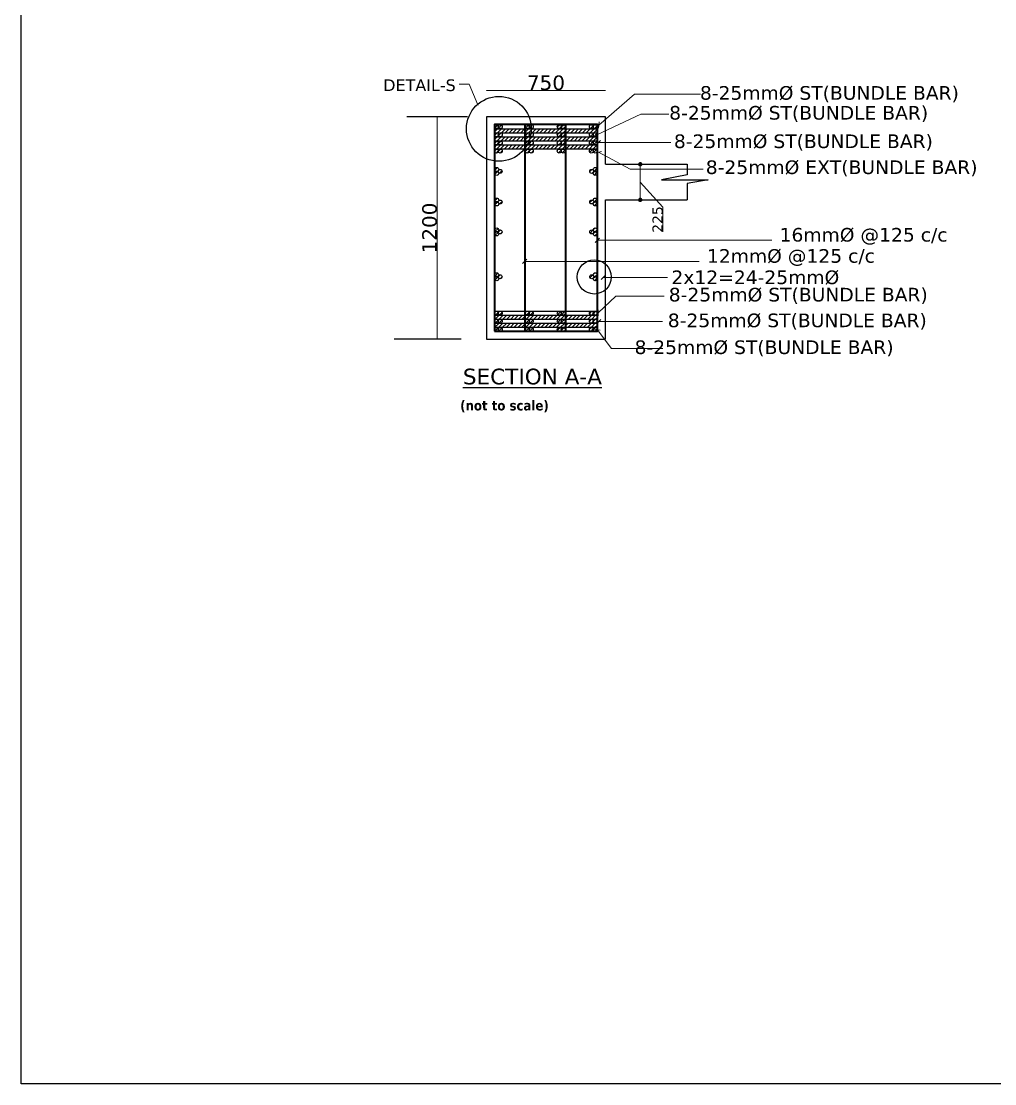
# Model space of a CAD drawing. Header units: millimetres. Extents: x 1231188 to 3899118, y -5478610 to -489530.
# Drawn here: x 2838328 to 2905252, y -3322520 to -3249437 of the extents above; entities that cross this region are included whole.
import ezdxf

# ---------------------------------------------------------------- set-up
doc = ezdxf.new("R2010")
doc.units = ezdxf.units.MM
doc.header["$LTSCALE"] = 25
doc.header["$MEASUREMENT"] = 0
doc.header["$PDMODE"] = 3
doc.linetypes.add('DASHED2', pattern=[0.375, 0.25, -0.125])
doc.layers.get('0').update_dxf_attribs({"lineweight": 13})
doc.layers.get('Defpoints').update_dxf_attribs({"color": 230, "lineweight": 9})
doc.layers.add('text', color=7, linetype='Continuous', lineweight=18)
doc.styles.get("Standard").update_dxf_attribs({"font": 'swissl.ttf'})
doc.styles.add('swis lt cn bt', font='verdana.ttf')
doc.dimstyles.new('meter', dxfattribs={"dimtxt": 150, "dimasz": 5, "dimexe": 3, "dimexo": 4, "dimgap": 1, "dimtad": 1, "dimdec": 0, "dimzin": 0, "dimdsep": 46, "dimtxsty": 'swis lt cn bt', "dimblk": 'OBLIQUE', "dimcen": 3, "dimdle": 3, "dimclrd": 8, "dimclre": 8, "dimclrt": 7, "dimadec": 0, "dimazin": 0, "dimtfac": 1, "dimtdec": 0, "dimtofl": 0, "dimtmove": 1, "dimatfit": 2, "dimldrblk": 'OBLIQUE', "dimfxl": 1, "dimtolj": 1, "dimtzin": 0, "dimlwd": 9, "dimlwe": 9, "dimarcsym": 0})
pattern_1 = [(45, (-677820.13, -851449.69), (-132.5825215, 132.5825215), [])]
pattern_2 = [(45, (-677820.13, -847149.51), (-132.5825215, 132.5825215), [])]
pattern_3 = [(45, (-677820.13, -849217.19), (-132.5825215, 132.5825215), [])]

# ---------------------------------------------------------------- blocks, each defined once
blk = doc.blocks.new('_Dot')
at = {"color": 0, "lineweight": -2}
blk.add_line((-0.5, 0), (-1, 0), dxfattribs=at)
at = {"color": 0, "const_width": 0.5}
blk.add_lwpolyline([(-0.25, 0, 1), (0.25, 0, 1)], format="xyb", close=True, dxfattribs=at)
blk = doc.blocks.new('*D833')
at = {"color": 5, "linetype": 'DASHED2', "lineweight": 9, "ltscale": 100, "transparency": 16777216}
for p, q in [((2866949, -3256005), (2866921, -3256005)), ((2866949, -3271307), (2866921, -3271307))]:
    blk.add_line(p, q, dxfattribs=at)
at = {"color": 8, "lineweight": 9, "ltscale": 100, "transparency": 16777216}
blk.add_line((2866924, -3256055), (2866924, -3271257), dxfattribs=at)
at = {"layer": 'Defpoints', "color": 0, "lineweight": -2, "ltscale": 100, "transparency": 16777216}
for p in [(2873510, -3256005), (2866924, -3271307), (2873510, -3271307)]:
    blk.add_point(p, dxfattribs=at)
at = {"color": 8, "lineweight": 9, "ltscale": 100, "transparency": 16777216, "xscale": 50, "yscale": 50, "zscale": 50}
for p, rotation in [((2866924, -3256005), 90), ((2866924, -3271307), 270)]:
    blk.add_blockref('_Dot', p, dxfattribs=dict(at, rotation=rotation))
at = {"color": 7, "lineweight": -2, "ltscale": 100, "transparency": 16777216, "insert": (2866402, -3263656), "char_height": 100, "attachment_point": 5, "rotation": 90, "style": 'swis lt cn bt'}
blk.add_mtext('\\A1;{\\H10x;1200}', dxfattribs=at)
blk = doc.blocks.new('*D834')
at = {"color": 5, "linetype": 'DASHED2', "lineweight": 9, "ltscale": 100, "transparency": 16777216}
for p, q in [((2870315, -3254170), (2870315, -3254198)), ((2878482, -3254170), (2878482, -3254198))]:
    blk.add_line(p, q, dxfattribs=at)
at = {"color": 8, "lineweight": 9, "ltscale": 100, "transparency": 16777216}
blk.add_line((2870365, -3254195), (2878432, -3254195), dxfattribs=at)
at = {"layer": 'Defpoints', "color": 0, "lineweight": -2, "ltscale": 100, "transparency": 16777216}
for p in [(2870315, -3251895), (2878482, -3251895), (2878482, -3254195)]:
    blk.add_point(p, dxfattribs=at)
at = {"color": 8, "lineweight": 9, "ltscale": 100, "transparency": 16777216, "xscale": 50, "yscale": 50, "zscale": 50, "rotation": 180}
blk.add_blockref('_Dot', (2870315, -3254195), dxfattribs=at)
at = {"color": 8, "lineweight": 9, "ltscale": 100, "transparency": 16777216, "xscale": 50, "yscale": 50, "zscale": 50}
blk.add_blockref('_Dot', (2878482, -3254195), dxfattribs=at)
at = {"color": 7, "lineweight": -2, "ltscale": 100, "transparency": 16777216, "insert": (2874399, -3253674), "char_height": 100, "attachment_point": 5, "style": 'swis lt cn bt'}
blk.add_mtext('\\A1;{\\H10x;750}', dxfattribs=at)
blk = doc.blocks.new('*D835')
at = {"color": 5, "linetype": 'DASHED2', "lineweight": 9, "ltscale": 100, "transparency": 16777216}
for p, q in [((2880856, -3259272), (2880884, -3259272)), ((2880856, -3261722), (2880884, -3261722))]:
    blk.add_line(p, q, dxfattribs=at)
at = {"color": 8, "lineweight": 9, "ltscale": 100, "transparency": 16777216}
for p, q in [((2880881, -3259572), (2880881, -3261422)), ((2880881, -3260497), (2882444, -3262224)), ((2882444, -3262224), (2882444, -3263919))]:
    blk.add_line(p, q, dxfattribs=at)
at = {"layer": 'Defpoints', "color": 0, "lineweight": -2, "ltscale": 100, "transparency": 16777216}
for p in [(2878482, -3259272), (2878482, -3261722), (2880881, -3261722)]:
    blk.add_point(p, dxfattribs=at)
at = {"color": 8, "lineweight": 9, "ltscale": 100, "transparency": 16777216, "xscale": 300, "yscale": 300, "zscale": 300}
for p, rotation in [((2880881, -3259272), 90), ((2880881, -3261722), 270)]:
    blk.add_blockref('_Dot', p, dxfattribs=dict(at, rotation=rotation))
at = {"color": 7, "lineweight": -2, "ltscale": 100, "transparency": 16777216, "insert": (2882079, -3263072), "char_height": 200, "attachment_point": 5, "rotation": 90, "style": 'swis lt cn bt'}
blk.add_mtext('\\A1;{\\H3.5x;225}', dxfattribs=at)

msp = doc.modelspace()

# ---------------------------------------------------------------- hatches: boundary and pattern name
at = {"lineweight": -2, "ltscale": 100}
h = msp.add_hatch(dxfattribs=at)
h.set_pattern_fill('ANSI31', color=2, scale=1500, style=0)
h.set_pattern_definition(pattern_1)
edge = h.paths.add_edge_path()
edge.add_arc((2870988.81105, -3256686.69733), 136.125, 0, 360)
h = msp.add_hatch(dxfattribs=at)
h.set_pattern_fill('ANSI31', color=2, scale=1500, style=0)
h.set_pattern_definition(pattern_1)
edge = h.paths.add_edge_path()
edge.add_arc((2871261.11371, -3256686.69733), 136.125, 0, 360)
h = msp.add_hatch(dxfattribs=at)
h.set_pattern_fill('ANSI31', color=2, scale=1500, style=0)
h.set_pattern_definition(pattern_1)
edge = h.paths.add_edge_path()
edge.add_arc((2873117.51515, -3256686.69733), 136.125, 0, 360)
h = msp.add_hatch(dxfattribs=at)
h.set_pattern_fill('ANSI31', color=2, scale=1500, style=0)
h.set_pattern_definition(pattern_1)
edge = h.paths.add_edge_path()
edge.add_arc((2873389.81781, -3256686.69733), 136.125, 0, 360)
h = msp.add_hatch(dxfattribs=at)
h.set_pattern_fill('ANSI31', color=2, scale=1500, style=0)
h.set_pattern_definition(pattern_1)
edge = h.paths.add_edge_path()
edge.add_arc((2875315.78819, -3256686.69733), 136.125, 0, 360)
h = msp.add_hatch(dxfattribs=at)
h.set_pattern_fill('ANSI31', color=2, scale=1500, style=0)
h.set_pattern_definition(pattern_1)
edge = h.paths.add_edge_path()
edge.add_arc((2875588.09086, -3256686.69733), 136.125, 0, 360)
h = msp.add_hatch(dxfattribs=at)
h.set_pattern_fill('ANSI31', color=2, scale=1500, style=0)
h.set_pattern_definition(pattern_1)
edge = h.paths.add_edge_path()
edge.add_arc((2877518.10186, -3256686.69733), 136.125, 0, 360)
h = msp.add_hatch(dxfattribs=at)
h.set_pattern_fill('ANSI31', color=2, scale=1500, style=0)
h.set_pattern_definition(pattern_1)
edge = h.paths.add_edge_path()
edge.add_arc((2877790.40452, -3256686.69733), 136.125, 0, 360)
h = msp.add_hatch(dxfattribs=at)
h.set_pattern_fill('ANSI31', color=2, scale=1500, style=0)
h.set_pattern_definition(pattern_1)
edge = h.paths.add_edge_path()
edge.add_arc((2870988.81105, -3257241.43939), 136.125, 0, 360)
h = msp.add_hatch(dxfattribs=at)
h.set_pattern_fill('ANSI31', color=2, scale=1500, style=0)
h.set_pattern_definition(pattern_1)
h.paths.add_polyline_path([(2877937.81804, -3257103.92014), (2877937.81804, -3256831.67014), (2877699.97007, -3256831.67014, -0.0807744104), (2877612.57693, -3256831.67014), (2877155.36474, -3256831.67014, -0.0807744104), (2877067.97161, -3256831.67014), (2875696.17383, -3256831.67014, -0.0807744104), (2875608.78069, -3256831.67014), (2875151.5685, -3256831.67014, -0.0807744104), (2875064.17537, -3256831.67014), (2873808.85286, -3256831.67014, -0.0807744104), (2873721.45972, -3256831.67014), (2873264.24753, -3256831.67014, -0.0807744104), (2873176.8544, -3256831.67014), (2871721.60903, -3256831.67014, -0.0807744104), (2871634.21589, -3256831.67014), (2871177.00371, -3256831.67014, -0.0807744104), (2871089.61057, -3256831.67014), (2870859.31804, -3256831.67014), (2870859.31804, -3257103.92014)])
h = msp.add_hatch(dxfattribs=at)
h.set_pattern_fill('ANSI31', color=2, scale=1500, style=0)
h.set_pattern_definition(pattern_1)
edge = h.paths.add_edge_path()
edge.add_arc((2871261.11371, -3257241.43939), 136.125, 0, 360)
h = msp.add_hatch(dxfattribs=at)
h.set_pattern_fill('ANSI31', color=2, scale=1500, style=0)
h.set_pattern_definition(pattern_1)
edge = h.paths.add_edge_path()
edge.add_arc((2873117.51515, -3257241.43939), 136.125, 0, 360)
h = msp.add_hatch(dxfattribs=at)
h.set_pattern_fill('ANSI31', color=2, scale=1500, style=0)
h.set_pattern_definition(pattern_1)
edge = h.paths.add_edge_path()
edge.add_arc((2873389.81781, -3257241.43939), 136.125, 0, 360)
h = msp.add_hatch(dxfattribs=at)
h.set_pattern_fill('ANSI31', color=2, scale=1500, style=0)
h.set_pattern_definition(pattern_1)
edge = h.paths.add_edge_path()
edge.add_arc((2875315.78819, -3257241.43939), 136.125, 0, 360)
h = msp.add_hatch(dxfattribs=at)
h.set_pattern_fill('ANSI31', color=2, scale=1500, style=0)
h.set_pattern_definition(pattern_1)
edge = h.paths.add_edge_path()
edge.add_arc((2875588.09086, -3257241.43939), 136.125, 0, 360)
h = msp.add_hatch(dxfattribs=at)
h.set_pattern_fill('ANSI31', color=2, scale=1500, style=0)
h.set_pattern_definition(pattern_1)
edge = h.paths.add_edge_path()
edge.add_arc((2877518.10186, -3257241.43939), 136.125, 0, 360)
h = msp.add_hatch(dxfattribs=at)
h.set_pattern_fill('ANSI31', color=2, scale=1500, style=0)
h.set_pattern_definition(pattern_1)
edge = h.paths.add_edge_path()
edge.add_arc((2877790.40452, -3257241.43939), 136.125, 0, 360)
h = msp.add_hatch(dxfattribs=at)
h.set_pattern_fill('ANSI31', color=2, scale=1500, style=0)
h.set_pattern_definition(pattern_1)
edge = h.paths.add_edge_path()
edge.add_arc((2870988.81105, -3257804.95798), 136.125, 0, 360)
h = msp.add_hatch(dxfattribs=at)
h.set_pattern_fill('ANSI31', color=2, scale=1500, style=0)
h.set_pattern_definition(pattern_1)
edge = h.paths.add_edge_path()
edge.add_arc((2870988.81105, -3257804.95798), 136.125, 0, 360)
h = msp.add_hatch(dxfattribs=at)
h.set_pattern_fill('ANSI31', color=2, scale=1500, style=0)
h.set_pattern_definition(pattern_1)
h.paths.add_polyline_path([(2877937.81804, -3257656.93182), (2877937.81804, -3257384.68182), (2877699.97007, -3257384.68182, -0.0807744104), (2877612.57693, -3257384.68182), (2877155.36474, -3257384.68182, -0.0807744104), (2877067.97161, -3257384.68182), (2875696.17383, -3257384.68182, -0.0807744104), (2875608.78069, -3257384.68182), (2875151.5685, -3257384.68182, -0.0807744104), (2875064.17537, -3257384.68182), (2873808.85286, -3257384.68182, -0.0807744104), (2873721.45972, -3257384.68182), (2873264.24753, -3257384.68182, -0.0807744104), (2873176.8544, -3257384.68182), (2871721.60903, -3257384.68182, -0.0807744104), (2871634.21589, -3257384.68182), (2871177.00371, -3257384.68182, -0.0807744104), (2871089.61057, -3257384.68182), (2870859.31804, -3257384.68182), (2870859.31804, -3257656.93182)])
h = msp.add_hatch(dxfattribs=at)
h.set_pattern_fill('ANSI31', color=2, scale=1500, style=0)
h.set_pattern_definition(pattern_1)
h.paths.add_polyline_path([(2877937.81804, -3257656.93182), (2877937.81804, -3257384.68182), (2877699.97007, -3257384.68182, -0.0807744104), (2877612.57693, -3257384.68182), (2877155.36474, -3257384.68182, -0.0807744104), (2877067.97161, -3257384.68182), (2875696.17383, -3257384.68182, -0.0807744104), (2875608.78069, -3257384.68182), (2875151.5685, -3257384.68182, -0.0807744104), (2875064.17537, -3257384.68182), (2873808.85286, -3257384.68182, -0.0807744104), (2873721.45972, -3257384.68182), (2873264.24753, -3257384.68182, -0.0807744104), (2873176.8544, -3257384.68182), (2871721.60903, -3257384.68182, -0.0807744104), (2871634.21589, -3257384.68182), (2871177.00371, -3257384.68182, -0.0807744104), (2871089.61057, -3257384.68182), (2870859.31804, -3257384.68182), (2870859.31804, -3257656.93182)])
h = msp.add_hatch(dxfattribs=at)
h.set_pattern_fill('ANSI31', color=2, scale=1500, style=0)
h.set_pattern_definition(pattern_1)
h.paths.add_polyline_path([(2877937.81804, -3258216.90559), (2877937.81804, -3257944.65559), (2877699.97007, -3257944.65559, -0.0807744104), (2877612.57693, -3257944.65559), (2877155.36474, -3257944.65559, -0.0807744104), (2877067.97161, -3257944.65559), (2875696.17383, -3257944.65559, -0.0807744104), (2875608.78069, -3257944.65559), (2875151.5685, -3257944.65559, -0.0807744104), (2875064.17537, -3257944.65559), (2873808.85286, -3257944.65559, -0.0807744104), (2873721.45972, -3257944.65559), (2873264.24753, -3257944.65559, -0.0807744104), (2873176.8544, -3257944.65559), (2871721.60903, -3257944.65559, -0.0807744104), (2871634.21589, -3257944.65559), (2871177.00371, -3257944.65559, -0.0807744104), (2871089.61057, -3257944.65559), (2870859.31804, -3257944.65559), (2870859.31804, -3258216.90559)])
h = msp.add_hatch(dxfattribs=at)
h.set_pattern_fill('ANSI31', color=2, scale=1500, style=0)
h.set_pattern_definition(pattern_1)
edge = h.paths.add_edge_path()
edge.add_arc((2871261.11371, -3257804.95798), 136.125, 0, 360)
h = msp.add_hatch(dxfattribs=at)
h.set_pattern_fill('ANSI31', color=2, scale=1500, style=0)
h.set_pattern_definition(pattern_1)
edge = h.paths.add_edge_path()
edge.add_arc((2871261.11371, -3257804.95798), 136.125, 0, 360)
h = msp.add_hatch(dxfattribs=at)
h.set_pattern_fill('ANSI31', color=2, scale=1500, style=0)
h.set_pattern_definition(pattern_1)
edge = h.paths.add_edge_path()
edge.add_arc((2873117.51515, -3257804.95798), 136.125, 0, 360)
h = msp.add_hatch(dxfattribs=at)
h.set_pattern_fill('ANSI31', color=2, scale=1500, style=0)
h.set_pattern_definition(pattern_1)
edge = h.paths.add_edge_path()
edge.add_arc((2873117.51515, -3257804.95798), 136.125, 0, 360)
h = msp.add_hatch(dxfattribs=at)
h.set_pattern_fill('ANSI31', color=2, scale=1500, style=0)
h.set_pattern_definition(pattern_1)
edge = h.paths.add_edge_path()
edge.add_arc((2873389.81781, -3257804.95798), 136.125, 0, 360)
h = msp.add_hatch(dxfattribs=at)
h.set_pattern_fill('ANSI31', color=2, scale=1500, style=0)
h.set_pattern_definition(pattern_1)
edge = h.paths.add_edge_path()
edge.add_arc((2873389.81781, -3257804.95798), 136.125, 0, 360)
h = msp.add_hatch(dxfattribs=at)
h.set_pattern_fill('ANSI31', color=2, scale=1500, style=0)
h.set_pattern_definition(pattern_1)
edge = h.paths.add_edge_path()
edge.add_arc((2875315.78819, -3257804.95798), 136.125, 0, 360)
h = msp.add_hatch(dxfattribs=at)
h.set_pattern_fill('ANSI31', color=2, scale=1500, style=0)
h.set_pattern_definition(pattern_1)
edge = h.paths.add_edge_path()
edge.add_arc((2875315.78819, -3257804.95798), 136.125, 0, 360)
h = msp.add_hatch(dxfattribs=at)
h.set_pattern_fill('ANSI31', color=2, scale=1500, style=0)
h.set_pattern_definition(pattern_1)
edge = h.paths.add_edge_path()
edge.add_arc((2875588.09086, -3257804.95798), 136.125, 0, 360)
h = msp.add_hatch(dxfattribs=at)
h.set_pattern_fill('ANSI31', color=2, scale=1500, style=0)
h.set_pattern_definition(pattern_1)
edge = h.paths.add_edge_path()
edge.add_arc((2875588.09086, -3257804.95798), 136.125, 0, 360)
h = msp.add_hatch(dxfattribs=at)
h.set_pattern_fill('ANSI31', color=2, scale=1500, style=0)
h.set_pattern_definition(pattern_1)
edge = h.paths.add_edge_path()
edge.add_arc((2877518.10186, -3257804.95798), 136.125, 0, 360)
h = msp.add_hatch(dxfattribs=at)
h.set_pattern_fill('ANSI31', color=2, scale=1500, style=0)
h.set_pattern_definition(pattern_1)
edge = h.paths.add_edge_path()
edge.add_arc((2877518.10186, -3257804.95798), 136.125, 0, 360)
h = msp.add_hatch(dxfattribs=at)
h.set_pattern_fill('ANSI31', color=2, scale=1500, style=0)
h.set_pattern_definition(pattern_1)
edge = h.paths.add_edge_path()
edge.add_arc((2877790.40452, -3257804.95798), 136.125, 0, 360)
h = msp.add_hatch(dxfattribs=at)
h.set_pattern_fill('ANSI31', color=2, scale=1500, style=0)
h.set_pattern_definition(pattern_1)
edge = h.paths.add_edge_path()
edge.add_arc((2877790.40452, -3257804.95798), 136.125, 0, 360)
h = msp.add_hatch(dxfattribs=at)
h.set_pattern_fill('ANSI31', color=2, scale=1500, style=0)
h.set_pattern_definition(pattern_1)
edge = h.paths.add_edge_path()
edge.add_arc((2870988.81105, -3258364.93176), 136.125, 0, 360)
h = msp.add_hatch(dxfattribs=at)
h.set_pattern_fill('ANSI31', color=2, scale=1500, style=0)
h.set_pattern_definition(pattern_1)
edge = h.paths.add_edge_path()
edge.add_arc((2870988.81105, -3258364.93176), 136.125, 0, 360)
h = msp.add_hatch(dxfattribs=at)
h.set_pattern_fill('ANSI31', color=2, scale=1500, style=0)
h.set_pattern_definition(pattern_1)
edge = h.paths.add_edge_path()
edge.add_arc((2871261.11371, -3258364.93176), 136.125, 0, 360)
h = msp.add_hatch(dxfattribs=at)
h.set_pattern_fill('ANSI31', color=2, scale=1500, style=0)
h.set_pattern_definition(pattern_1)
edge = h.paths.add_edge_path()
edge.add_arc((2871261.11371, -3258364.93176), 136.125, 0, 360)
h = msp.add_hatch(dxfattribs=at)
h.set_pattern_fill('ANSI31', color=2, scale=1500, style=0)
h.set_pattern_definition(pattern_1)
edge = h.paths.add_edge_path()
edge.add_arc((2873117.51515, -3258364.93176), 136.125, 0, 360)
h = msp.add_hatch(dxfattribs=at)
h.set_pattern_fill('ANSI31', color=2, scale=1500, style=0)
h.set_pattern_definition(pattern_1)
edge = h.paths.add_edge_path()
edge.add_arc((2873117.51515, -3258364.93176), 136.125, 0, 360)
h = msp.add_hatch(dxfattribs=at)
h.set_pattern_fill('ANSI31', color=2, scale=1500, style=0)
h.set_pattern_definition(pattern_1)
edge = h.paths.add_edge_path()
edge.add_arc((2873389.81781, -3258364.93176), 136.125, 0, 360)
h = msp.add_hatch(dxfattribs=at)
h.set_pattern_fill('ANSI31', color=2, scale=1500, style=0)
h.set_pattern_definition(pattern_1)
edge = h.paths.add_edge_path()
edge.add_arc((2873389.81781, -3258364.93176), 136.125, 0, 360)
h = msp.add_hatch(dxfattribs=at)
h.set_pattern_fill('ANSI31', color=2, scale=1500, style=0)
h.set_pattern_definition(pattern_1)
edge = h.paths.add_edge_path()
edge.add_arc((2875315.78819, -3258364.93176), 136.125, 0, 360)
h = msp.add_hatch(dxfattribs=at)
h.set_pattern_fill('ANSI31', color=2, scale=1500, style=0)
h.set_pattern_definition(pattern_1)
edge = h.paths.add_edge_path()
edge.add_arc((2875315.78819, -3258364.93176), 136.125, 0, 360)
h = msp.add_hatch(dxfattribs=at)
h.set_pattern_fill('ANSI31', color=2, scale=1500, style=0)
h.set_pattern_definition(pattern_1)
edge = h.paths.add_edge_path()
edge.add_arc((2875588.09086, -3258364.93176), 136.125, 0, 360)
h = msp.add_hatch(dxfattribs=at)
h.set_pattern_fill('ANSI31', color=2, scale=1500, style=0)
h.set_pattern_definition(pattern_1)
edge = h.paths.add_edge_path()
edge.add_arc((2875588.09086, -3258364.93176), 136.125, 0, 360)
h = msp.add_hatch(dxfattribs=at)
h.set_pattern_fill('ANSI31', color=2, scale=1500, style=0)
h.set_pattern_definition(pattern_1)
edge = h.paths.add_edge_path()
edge.add_arc((2877518.10186, -3258364.93176), 136.125, 0, 360)
h = msp.add_hatch(dxfattribs=at)
h.set_pattern_fill('ANSI31', color=2, scale=1500, style=0)
h.set_pattern_definition(pattern_1)
edge = h.paths.add_edge_path()
edge.add_arc((2877518.10186, -3258364.93176), 136.125, 0, 360)
h = msp.add_hatch(dxfattribs=at)
h.set_pattern_fill('ANSI31', color=2, scale=1500, style=0)
h.set_pattern_definition(pattern_1)
edge = h.paths.add_edge_path()
edge.add_arc((2877790.40452, -3258364.93176), 136.125, 0, 360)
h = msp.add_hatch(dxfattribs=at)
h.set_pattern_fill('ANSI31', color=2, scale=1500, style=0)
h.set_pattern_definition(pattern_1)
edge = h.paths.add_edge_path()
edge.add_arc((2877790.40452, -3258364.93176), 136.125, 0, 360)
h = msp.add_hatch(dxfattribs=at)
h.set_pattern_fill('ANSI31', color=2, scale=1500, style=0)
h.set_pattern_definition(pattern_1)
edge = h.paths.add_edge_path()
edge.add_arc((2871014.64261, -3259627.48381), 136.125, 0, 360)
h = msp.add_hatch(dxfattribs=at)
h.set_pattern_fill('ANSI31', color=2, scale=1500, style=0)
h.set_pattern_definition(pattern_1)
edge = h.paths.add_edge_path()
edge.add_arc((2877782.49346, -3259627.48381), 136.125, 0, 360)
h = msp.add_hatch(dxfattribs=at)
h.set_pattern_fill('ANSI31', color=2, scale=1500, style=0)
h.set_pattern_definition(pattern_1)
edge = h.paths.add_edge_path()
edge.add_arc((2871013.90835, -3259899.78548), 136.125, 0, 360)
h = msp.add_hatch(dxfattribs=at)
h.set_pattern_fill('ANSI31', color=2, scale=1500, style=0)
h.set_pattern_definition(pattern_1)
edge = h.paths.add_edge_path()
edge.add_arc((2871251.98989, -3259764.24719), 136.125, 0, 360)
h = msp.add_hatch(dxfattribs=at)
h.set_pattern_fill('ANSI31', color=2, scale=1500, style=0)
h.set_pattern_definition(pattern_1)
edge = h.paths.add_edge_path()
edge.add_arc((2877545.14618, -3259764.24719), 136.125, 0, 360)
h = msp.add_hatch(dxfattribs=at)
h.set_pattern_fill('ANSI31', color=2, scale=1500, style=0)
h.set_pattern_definition(pattern_1)
edge = h.paths.add_edge_path()
edge.add_arc((2877783.22772, -3259899.78548), 136.125, 0, 360)
h = msp.add_hatch(dxfattribs=at)
h.set_pattern_fill('ANSI31', color=2, scale=1500, style=0)
h.set_pattern_definition(pattern_1)
edge = h.paths.add_edge_path()
edge.add_arc((2871014.64261, -3261732.32656), 136.125, 0, 360)
h = msp.add_hatch(dxfattribs=at)
h.set_pattern_fill('ANSI31', color=2, scale=1500, style=0)
h.set_pattern_definition(pattern_1)
edge = h.paths.add_edge_path()
edge.add_arc((2877782.49346, -3261732.32656), 136.125, 0, 360)
h = msp.add_hatch(dxfattribs=at)
h.set_pattern_fill('ANSI31', color=2, scale=1500, style=0)
h.set_pattern_definition(pattern_1)
edge = h.paths.add_edge_path()
edge.add_arc((2871013.90835, -3262004.62823), 136.125, 0, 360)
h = msp.add_hatch(dxfattribs=at)
h.set_pattern_fill('ANSI31', color=2, scale=1500, style=0)
h.set_pattern_definition(pattern_1)
edge = h.paths.add_edge_path()
edge.add_arc((2871251.98989, -3261869.08994), 136.125, 0, 360)
h = msp.add_hatch(dxfattribs=at)
h.set_pattern_fill('ANSI31', color=2, scale=1500, style=0)
h.set_pattern_definition(pattern_1)
edge = h.paths.add_edge_path()
edge.add_arc((2877545.14618, -3261869.08994), 136.125, 0, 360)
h = msp.add_hatch(dxfattribs=at)
h.set_pattern_fill('ANSI31', color=2, scale=1500, style=0)
h.set_pattern_definition(pattern_1)
edge = h.paths.add_edge_path()
edge.add_arc((2877783.22772, -3262004.62823), 136.125, 0, 360)
h = msp.add_hatch(dxfattribs=at)
h.set_pattern_fill('ANSI31', color=2, scale=1500, style=0)
h.set_pattern_definition(pattern_1)
edge = h.paths.add_edge_path()
edge.add_arc((2871014.64261, -3263789.39491), 136.125, 0, 360)
h = msp.add_hatch(dxfattribs=at)
h.set_pattern_fill('ANSI31', color=2, scale=1500, style=0)
h.set_pattern_definition(pattern_1)
edge = h.paths.add_edge_path()
edge.add_arc((2871251.98989, -3263926.15829), 136.125, 0, 360)
h = msp.add_hatch(dxfattribs=at)
h.set_pattern_fill('ANSI31', color=2, scale=1500, style=0)
h.set_pattern_definition(pattern_1)
edge = h.paths.add_edge_path()
edge.add_arc((2877545.14618, -3263926.15829), 136.125, 0, 360)
h = msp.add_hatch(dxfattribs=at)
h.set_pattern_fill('ANSI31', color=2, scale=1500, style=0)
h.set_pattern_definition(pattern_1)
edge = h.paths.add_edge_path()
edge.add_arc((2877782.49346, -3263789.39491), 136.125, 0, 360)
h = msp.add_hatch(dxfattribs=at)
h.set_pattern_fill('ANSI31', color=2, scale=1500, style=0)
h.set_pattern_definition(pattern_1)
edge = h.paths.add_edge_path()
edge.add_arc((2871013.90835, -3264061.69658), 136.125, 0, 360)
h = msp.add_hatch(dxfattribs=at)
h.set_pattern_fill('ANSI31', color=2, scale=1500, style=0)
h.set_pattern_definition(pattern_1)
edge = h.paths.add_edge_path()
edge.add_arc((2877783.22772, -3264061.69658), 136.125, 0, 360)
h = msp.add_hatch(dxfattribs=at)
h.set_pattern_fill('ANSI31', color=2, scale=1500, style=0)
h.set_pattern_definition(pattern_3)
edge = h.paths.add_edge_path()
edge.add_arc((2871014.64261, -3266877.98017), 136.125, 0, 360)
h = msp.add_hatch(dxfattribs=at)
h.set_pattern_fill('ANSI31', color=2, scale=1500, style=0)
h.set_pattern_definition(pattern_3)
edge = h.paths.add_edge_path()
edge.add_arc((2877782.49346, -3266877.98017), 136.125, 0, 360)
h = msp.add_hatch(dxfattribs=at)
h.set_pattern_fill('ANSI31', color=2, scale=1500, style=0)
h.set_pattern_definition(pattern_3)
edge = h.paths.add_edge_path()
edge.add_arc((2871013.90835, -3267150.28184), 136.125, 0, 360)
h = msp.add_hatch(dxfattribs=at)
h.set_pattern_fill('ANSI31', color=2, scale=1500, style=0)
h.set_pattern_definition(pattern_3)
edge = h.paths.add_edge_path()
edge.add_arc((2871251.98989, -3267014.74355), 136.125, 0, 360)
h = msp.add_hatch(dxfattribs=at)
h.set_pattern_fill('ANSI31', color=2, scale=1500, style=0)
h.set_pattern_definition(pattern_3)
edge = h.paths.add_edge_path()
edge.add_arc((2877545.14618, -3267014.74355), 136.125, 0, 360)
h = msp.add_hatch(dxfattribs=at)
h.set_pattern_fill('ANSI31', color=2, scale=1500, style=0)
h.set_pattern_definition(pattern_3)
edge = h.paths.add_edge_path()
edge.add_arc((2877783.22772, -3267150.28184), 136.125, 0, 360)
h = msp.add_hatch(dxfattribs=at)
h.set_pattern_fill('ANSI31', color=2, scale=1500, style=0)
h.set_pattern_definition(pattern_2)
edge = h.paths.add_edge_path()
edge.add_arc((2870988.81105, -3269515.43241), 136.125, 0, 360)
h = msp.add_hatch(dxfattribs=at)
h.set_pattern_fill('ANSI31', color=2, scale=1500, style=0)
h.set_pattern_definition(pattern_2)
h.paths.add_polyline_path([(2877937.81804, -3269932.65521), (2877937.81804, -3269660.40521), (2877699.97007, -3269660.40521, -0.0807744104), (2877612.57693, -3269660.40521), (2877155.36474, -3269660.40521, -0.0807744104), (2877067.97161, -3269660.40521), (2875696.17383, -3269660.40521, -0.0807744104), (2875608.78069, -3269660.40521), (2875151.5685, -3269660.40521, -0.0807744104), (2875064.17537, -3269660.40521), (2873808.85286, -3269660.40521, -0.0807744104), (2873721.45972, -3269660.40521), (2873264.24753, -3269660.40521, -0.0807744104), (2873176.8544, -3269660.40521), (2871721.60903, -3269660.40521, -0.0807744104), (2871634.21589, -3269660.40521), (2871177.00371, -3269660.40521, -0.0807744104), (2871089.61057, -3269660.40521), (2870859.31804, -3269660.40521), (2870859.31804, -3269932.65521)])
h = msp.add_hatch(dxfattribs=at)
h.set_pattern_fill('ANSI31', color=2, scale=1500, style=0)
h.set_pattern_definition(pattern_2)
edge = h.paths.add_edge_path()
edge.add_arc((2871261.11371, -3269515.43241), 136.125, 0, 360)
h = msp.add_hatch(dxfattribs=at)
h.set_pattern_fill('ANSI31', color=2, scale=1500, style=0)
h.set_pattern_definition(pattern_2)
edge = h.paths.add_edge_path()
edge.add_arc((2873117.51515, -3269515.43241), 136.125, 0, 360)
h = msp.add_hatch(dxfattribs=at)
h.set_pattern_fill('ANSI31', color=2, scale=1500, style=0)
h.set_pattern_definition(pattern_2)
edge = h.paths.add_edge_path()
edge.add_arc((2873389.81781, -3269515.43241), 136.125, 0, 360)
h = msp.add_hatch(dxfattribs=at)
h.set_pattern_fill('ANSI31', color=2, scale=1500, style=0)
h.set_pattern_definition(pattern_2)
edge = h.paths.add_edge_path()
edge.add_arc((2875315.78819, -3269515.43241), 136.125, 0, 360)
h = msp.add_hatch(dxfattribs=at)
h.set_pattern_fill('ANSI31', color=2, scale=1500, style=0)
h.set_pattern_definition(pattern_2)
edge = h.paths.add_edge_path()
edge.add_arc((2875588.09086, -3269515.43241), 136.125, 0, 360)
h = msp.add_hatch(dxfattribs=at)
h.set_pattern_fill('ANSI31', color=2, scale=1500, style=0)
h.set_pattern_definition(pattern_2)
edge = h.paths.add_edge_path()
edge.add_arc((2877518.10186, -3269515.43241), 136.125, 0, 360)
h = msp.add_hatch(dxfattribs=at)
h.set_pattern_fill('ANSI31', color=2, scale=1500, style=0)
h.set_pattern_definition(pattern_2)
edge = h.paths.add_edge_path()
edge.add_arc((2877790.40452, -3269515.43241), 136.125, 0, 360)
h = msp.add_hatch(dxfattribs=at)
h.set_pattern_fill('ANSI31', color=2, scale=1500, style=0)
h.set_pattern_definition(pattern_2)
edge = h.paths.add_edge_path()
edge.add_arc((2870988.81105, -3270070.17446), 136.125, 0, 360)
h = msp.add_hatch(dxfattribs=at)
h.set_pattern_fill('ANSI31', color=2, scale=1500, style=0)
h.set_pattern_definition(pattern_2)
h.paths.add_polyline_path([(2877937.81804, -3270485.66689), (2877937.81804, -3270213.41689), (2877699.97007, -3270213.41689, -0.0807744104), (2877612.57693, -3270213.41689), (2877155.36474, -3270213.41689, -0.0807744104), (2877067.97161, -3270213.41689), (2875696.17383, -3270213.41689, -0.0807744104), (2875608.78069, -3270213.41689), (2875151.5685, -3270213.41689, -0.0807744104), (2875064.17537, -3270213.41689), (2873808.85286, -3270213.41689, -0.0807744104), (2873721.45972, -3270213.41689), (2873264.24753, -3270213.41689, -0.0807744104), (2873176.8544, -3270213.41689), (2871721.60903, -3270213.41689, -0.0807744104), (2871634.21589, -3270213.41689), (2871177.00371, -3270213.41689, -0.0807744104), (2871089.61057, -3270213.41689), (2870859.31804, -3270213.41689), (2870859.31804, -3270485.66689)])
h = msp.add_hatch(dxfattribs=at)
h.set_pattern_fill('ANSI31', color=2, scale=1500, style=0)
h.set_pattern_definition(pattern_2)
edge = h.paths.add_edge_path()
edge.add_arc((2871261.11371, -3270070.17446), 136.125, 0, 360)
h = msp.add_hatch(dxfattribs=at)
h.set_pattern_fill('ANSI31', color=2, scale=1500, style=0)
h.set_pattern_definition(pattern_2)
edge = h.paths.add_edge_path()
edge.add_arc((2873117.51515, -3270070.17446), 136.125, 0, 360)
h = msp.add_hatch(dxfattribs=at)
h.set_pattern_fill('ANSI31', color=2, scale=1500, style=0)
h.set_pattern_definition(pattern_2)
edge = h.paths.add_edge_path()
edge.add_arc((2873389.81781, -3270070.17446), 136.125, 0, 360)
h = msp.add_hatch(dxfattribs=at)
h.set_pattern_fill('ANSI31', color=2, scale=1500, style=0)
h.set_pattern_definition(pattern_2)
edge = h.paths.add_edge_path()
edge.add_arc((2875315.78819, -3270070.17446), 136.125, 0, 360)
h = msp.add_hatch(dxfattribs=at)
h.set_pattern_fill('ANSI31', color=2, scale=1500, style=0)
h.set_pattern_definition(pattern_2)
edge = h.paths.add_edge_path()
edge.add_arc((2875588.09086, -3270070.17446), 136.125, 0, 360)
h = msp.add_hatch(dxfattribs=at)
h.set_pattern_fill('ANSI31', color=2, scale=1500, style=0)
h.set_pattern_definition(pattern_2)
edge = h.paths.add_edge_path()
edge.add_arc((2877518.10186, -3270070.17446), 136.125, 0, 360)
h = msp.add_hatch(dxfattribs=at)
h.set_pattern_fill('ANSI31', color=2, scale=1500, style=0)
h.set_pattern_definition(pattern_2)
edge = h.paths.add_edge_path()
edge.add_arc((2877790.40452, -3270070.17446), 136.125, 0, 360)
h = msp.add_hatch(dxfattribs=at)
h.set_pattern_fill('ANSI31', color=2, scale=1500, style=0)
h.set_pattern_definition(pattern_2)
edge = h.paths.add_edge_path()
edge.add_arc((2870988.81105, -3270633.69306), 136.125, 0, 360)
h = msp.add_hatch(dxfattribs=at)
h.set_pattern_fill('ANSI31', color=2, scale=1500, style=0)
h.set_pattern_definition(pattern_2)
edge = h.paths.add_edge_path()
edge.add_arc((2871261.11371, -3270633.69306), 136.125, 0, 360)
h = msp.add_hatch(dxfattribs=at)
h.set_pattern_fill('ANSI31', color=2, scale=1500, style=0)
h.set_pattern_definition(pattern_2)
edge = h.paths.add_edge_path()
edge.add_arc((2873117.51515, -3270633.69306), 136.125, 0, 360)
h = msp.add_hatch(dxfattribs=at)
h.set_pattern_fill('ANSI31', color=2, scale=1500, style=0)
h.set_pattern_definition(pattern_2)
edge = h.paths.add_edge_path()
edge.add_arc((2873389.81781, -3270633.69306), 136.125, 0, 360)
h = msp.add_hatch(dxfattribs=at)
h.set_pattern_fill('ANSI31', color=2, scale=1500, style=0)
h.set_pattern_definition(pattern_2)
edge = h.paths.add_edge_path()
edge.add_arc((2875315.78819, -3270633.69306), 136.125, 0, 360)
h = msp.add_hatch(dxfattribs=at)
h.set_pattern_fill('ANSI31', color=2, scale=1500, style=0)
h.set_pattern_definition(pattern_2)
edge = h.paths.add_edge_path()
edge.add_arc((2875588.09086, -3270633.69306), 136.125, 0, 360)
h = msp.add_hatch(dxfattribs=at)
h.set_pattern_fill('ANSI31', color=2, scale=1500, style=0)
h.set_pattern_definition(pattern_2)
edge = h.paths.add_edge_path()
edge.add_arc((2877518.10186, -3270633.69306), 136.125, 0, 360)
h = msp.add_hatch(dxfattribs=at)
h.set_pattern_fill('ANSI31', color=2, scale=1500, style=0)
h.set_pattern_definition(pattern_2)
edge = h.paths.add_edge_path()
edge.add_arc((2877790.40452, -3270633.69306), 136.125, 0, 360)

# ---------------------------------------------------------------- linework, layer by layer
at = {"color": 2, "lineweight": -2, "ltscale": 100}
for p, q in [((2868996.52179, -3256004.67808), (2864827.12883, -3256004.67808)), ((2870859.31804, -3256549.17808), (2877937.81804, -3256549.17808)), ((2870859.31804, -3256831.67014), (2877937.81804, -3256831.67014)), ((2870859.31804, -3257103.92014), (2877937.81804, -3257103.92014)), ((2870859.31804, -3257384.68182), (2877937.81804, -3257384.68182)), ((2870859.31804, -3257656.93182), (2877937.81804, -3257656.93182)), ((2870859.31804, -3257656.93182), (2877937.81804, -3257656.93182)), ((2870859.31804, -3257944.65559), (2877937.81804, -3257944.65559)), ((2870859.31804, -3258216.90559), (2877937.81804, -3258216.90559)), ((2870859.31804, -3258216.90559), (2877937.81804, -3258216.90559)), ((2878482.31804, -3259271.67808), (2884114.0629, -3259271.67808)), ((2878482.31804, -3261721.92808), (2884100.18425, -3261721.92808)), ((2870859.31804, -3269378.21479), (2877937.81804, -3269378.21479)), ((2870859.31804, -3269660.40521), (2877937.81804, -3269660.40521)), ((2870859.31804, -3269932.65521), (2877937.81804, -3269932.65521)), ((2870859.31804, -3270213.41689), (2877937.81804, -3270213.41689)), ((2870859.31804, -3270485.66689), (2877937.81804, -3270485.66689)), ((2870314.81804, -3271306.5), (2878482.31804, -3271306.5))]:
    msp.add_line(p, q, dxfattribs=at)
at = {"color": 2, "lineweight": 35, "ltscale": 100}
for p, q in [((2872943.5401, -3256559.18566), (2872943.5401, -3270762)), ((2875752.29815, -3256551.70793), (2875752.29815, -3270754.31868))]:
    msp.add_line(p, q, dxfattribs=at)
at = {"color": 1, "lineweight": -2, "ltscale": 100}
for p, q in [((2884114.0629, -3259271.67808), (2884114.0629, -3260002.64293)), ((2884114.0629, -3260002.64293), (2882336.19003, -3260338.19665)), ((2882336.19003, -3260338.19665), (2885544.96947, -3260338.19665)), ((2885544.96947, -3260338.19665), (2884100.18425, -3260589.84621)), ((2884100.18425, -3260589.84621), (2884100.18425, -3261721.92808))]:
    msp.add_line(p, q, dxfattribs=at)
at = {"color": 4, "lineweight": -2, "ltscale": 100}
msp.add_line((2868567.60118, -3271306.5), (2863969.2876, -3271306.5), dxfattribs=at)
at = {"color": 2, "lineweight": -2, "ltscale": 100}
msp.add_lwpolyline([(2878482.31804, -3259271.67808), (2878482.31804, -3256004.67808), (2870314.81804, -3256004.67808), (2870314.81804, -3271306.5), (2878482.31804, -3271306.5), (2878482.31804, -3261721.92808)], dxfattribs=at)
at = {"color": 2, "lineweight": 35, "ltscale": 100}
msp.add_lwpolyline([(2870859.31804, -3270762), (2877937.81804, -3270762), (2877937.81804, -3256549.17808), (2870859.31804, -3256549.17808)], close=True, dxfattribs=at)
at = {"color": 1, "lineweight": -2, "ltscale": 100}
msp.add_circle((2871163.49167, -3256838.21125), 2229.52874, dxfattribs=at)
at = {"color": 2, "lineweight": -2, "ltscale": 100}
for centre in [(2870988.81105, -3256686.69733), (2871261.11371, -3256686.69733), (2873117.51515, -3256686.69733), (2873389.81781, -3256686.69733), (2875315.78819, -3256686.69733), (2875588.09086, -3256686.69733), (2877518.10186, -3256686.69733), (2877790.40452, -3256686.69733), (2870988.81105, -3257241.43939), (2871261.11371, -3257241.43939), (2873117.51515, -3257241.43939), (2873389.81781, -3257241.43939), (2875315.78819, -3257241.43939), (2875588.09086, -3257241.43939), (2877518.10186, -3257241.43939), (2877790.93156, -3257241.43939), (2870988.81105, -3257804.95798), (2870988.81105, -3257804.95798), (2871261.11371, -3257804.95798), (2871261.11371, -3257804.95798), (2873117.51515, -3257804.95798), (2873117.51515, -3257804.95798), (2873389.81781, -3257804.95798), (2873389.81781, -3257804.95798), (2875315.78819, -3257804.95798), (2875315.78819, -3257804.95798), (2875588.09086, -3257804.95798), (2875588.09086, -3257804.95798), (2877518.10186, -3257804.95798), (2877518.10186, -3257804.95798), (2877790.40452, -3257804.95798), (2877790.40452, -3257804.95798), (2870988.81105, -3258364.93176), (2870988.81105, -3258364.93176), (2871261.11371, -3258364.93176), (2871261.11371, -3258364.93176), (2873117.51515, -3258364.93176), (2873117.51515, -3258364.93176), (2873389.81781, -3258364.93176), (2873389.81781, -3258364.93176), (2875315.78819, -3258364.93176), (2875315.78819, -3258364.93176), (2875588.09086, -3258364.93176), (2875588.09086, -3258364.93176), (2877518.10186, -3258364.93176), (2877518.10186, -3258364.93176), (2877790.40452, -3258364.93176), (2877790.40452, -3258364.93176), (2871014.64261, -3259627.48381), (2877782.49346, -3259627.48381), (2871013.90835, -3259899.78548), (2871251.98989, -3259764.24719), (2877545.14618, -3259764.24719), (2877783.22772, -3259899.78548), (2871014.64261, -3261732.32656), (2877782.49346, -3261732.32656), (2871013.90835, -3262004.62823), (2871251.98989, -3261869.08994), (2877545.14618, -3261869.08994), (2877783.22772, -3262004.62823), (2871014.64261, -3263789.39491), (2871251.98989, -3263926.15829), (2877545.14618, -3263926.15829), (2877782.49346, -3263789.39491), (2871013.90835, -3264061.69658), (2877783.22772, -3264061.69658), (2871014.64261, -3266877.98017), (2877782.49346, -3266877.98017), (2871013.90835, -3267150.28184), (2871251.98989, -3267014.74355), (2877545.14618, -3267014.74355), (2877783.22772, -3267150.28184), (2870988.81105, -3269515.43241), (2871261.11371, -3269515.43241), (2873117.51515, -3269515.43241), (2873389.81781, -3269515.43241), (2875315.78819, -3269515.43241), (2875588.09086, -3269515.43241), (2877518.10186, -3269515.43241), (2877790.40452, -3269515.43241), (2870988.81105, -3270070.17446), (2871261.11371, -3270070.17446), (2873117.51515, -3270070.17446), (2873389.81781, -3270070.17446), (2875315.78819, -3270070.17446), (2875588.09086, -3270070.17446), (2877518.10186, -3270070.17446), (2877790.93156, -3270070.17446), (2870988.81105, -3270633.69306), (2871261.11371, -3270633.69306), (2873117.51515, -3270633.69306), (2873389.81781, -3270633.69306), (2875315.78819, -3270633.69306), (2875588.09086, -3270633.69306), (2877518.10186, -3270633.69306), (2877790.40452, -3270633.69306)]:
    msp.add_circle(centre, 136.125, dxfattribs=at)
at = {"color": 3, "lineweight": -2, "ltscale": 100}
msp.add_circle((2877719.50865, -3267027.85132), 1169.88849, dxfattribs=at)
at = {"layer": 'Defpoints', "lineweight": -2, "ltscale": 100}
msp.add_lwpolyline([(2838328, -3203619.5), (3097189, -3203619.5), (3097189, -3322520), (2838328, -3322520)], close=True, dxfattribs=at)

# ---------------------------------------------------------------- texts
at = {"lineweight": -2, "ltscale": 100, "insert": (2865704.3718, -3253435.63454), "char_height": 800, "width": 11925.1925194, "attachment_point": 2, "style": 'swis lt cn bt'}
msp.add_mtext('DETAIL-S', dxfattribs=at)
at = {"color": 4, "lineweight": -2, "ltscale": 100, "char_height": 936.71424, "width": 19268.4287597, "attachment_point": 1, "style": 'swis lt cn bt'}
for s, insert in [('8-25mm%%C ST(BUNDLE BAR)', (2884983.2535, -3253896.68742)), ('8-25mm%%C ST(BUNDLE BAR)', (2882871.56384, -3255264.73378)), ('8-25mm%%C ST(BUNDLE BAR)', (2883195.2559, -3257222.32553)), ('8-25mm%%C EXT(BUNDLE BAR)', (2885387.07041, -3259008.10727)), ('16mm%%C @125 c/c', (2890460.20585, -3263654.91566)), ('12mm%%C @125 c/c', (2885465.92792, -3265110.91566)), ('2x12=24-25mm%%C', (2883025.71429, -3266579.9486)), ('8-25mm%%C ST(BUNDLE BAR)', (2882842.7336, -3267773.28989)), ('8-25mm%%C ST(BUNDLE BAR)', (2882775.74682, -3269543.18861)), ('8-25mm%%C ST(BUNDLE BAR)', (2880492.79777, -3271389.5912))]:
    msp.add_mtext(s, dxfattribs=dict(at, insert=insert))
at = {"color": 7, "lineweight": -2, "ltscale": 100, "insert": (2868688.3923, -3273333.03967), "char_height": 1080, "width": 34460.4701335, "attachment_point": 1, "style": 'swis lt cn bt'}
msp.add_mtext('{\\LSECTION A-A}', dxfattribs=at)
at = {"layer": 'text', "color": 7, "insert": (2868500.14652, -3275521.92199), "char_height": 685.4400024, "width": 492235.4412232, "attachment_point": 1}
msp.add_mtext('{\\fTahoma|b1|i0|c0|p34;(not to scale)}', dxfattribs=at)

# ---------------------------------------------------------------- dimensions: what is measured, and where the dimension line sits
at = {"color": 2, "lineweight": -2, "ltscale": 100}
dim = msp.add_linear_dim(base=(2878482.31804, -3254194.98902), p1=(2870314.81804, -3251895.08325), p2=(2878482.31804, -3251895.08325), text='{\\H10x;750}', dimstyle='meter', override={"dimtxt": 100, "dimasz": 50, "dimpost": '', "dimblk": 'Dot', "dimclre": 5, "dimfxl": 25, "dimfxlon": 1}, dxfattribs=at)
dim.commit()
dim.dimension.update_dxf_attribs({"geometry": '*D834', "text_midpoint": (2874398.56804, -3253673.50548)})
dim = msp.add_linear_dim(base=(2866924.07015, -3271306.5), p1=(2873509.57828, -3256004.67808), p2=(2873509.57828, -3271306.5), angle=90, text='{\\H10x;1200}', dimstyle='meter', override={"dimtxt": 100, "dimasz": 50, "dimpost": '', "dimblk": 'Dot', "dimclre": 5, "dimfxl": 25, "dimfxlon": 1}, dxfattribs=at)
dim.commit()
dim.dimension.update_dxf_attribs({"geometry": '*D833', "text_midpoint": (2866402.25081, -3263655.58904)})
dim = msp.add_linear_dim(base=(2880880.61811, -3261721.92808), p1=(2878482.31804, -3259271.67808), p2=(2878482.31804, -3261721.92808), angle=90, text='{\\H3.5x;225}', dimstyle='meter', override={"dimtxt": 200, "dimasz": 300, "dimpost": '', "dimblk": 'Dot', "dimclre": 5, "dimfxl": 25, "dimfxlon": 1}, dxfattribs=at)
dim.commit()
dim.dimension.update_dxf_attribs({"geometry": '*D835', "text_midpoint": (2882444.40838, -3262225.36693), "dimtype": 160})

# ---------------------------------------------------------------- leaders
at = {"color": 1, "lineweight": -2, "ltscale": 100}
msp.add_leader([(2869709.46053, -3255190.04443), (2869119.58212, -3253755.76174), (2868426.24375, -3253755.76174)], dimstyle='meter', override={"dimtxt": 70, "dimasz": 50, "dimgap": 1, "dimtad": 0, "dimpost": '', "dimclre": 5, "dimfxl": 25, "dimfxlon": 1}, dxfattribs=at)
at = {"color": 2, "lineweight": -2, "ltscale": 100}
for points in [[(2878033.3512, -3256574.44325), (2880477.46963, -3254448.91715), (2885033.35669, -3254448.91715)], [(2877892.84303, -3257239.15561), (2880925.93494, -3255817.08988), (2882836.89643, -3255817.08988)], [(2878010.26696, -3258451.56769), (2880179.69349, -3259611.53494), (2885216.41435, -3259611.53494)], [(2872943.5401, -3265957.5), (2884929.74114, -3265957.5)], [(2877985.95297, -3269496.23453), (2879212.79065, -3268336.26728), (2882529.26141, -3268336.26728)], [(2877922.11117, -3270645.99229), (2878897.20065, -3271949.04353), (2882428.35131, -3271949.04353)]]:
    msp.add_leader(points, dimstyle='meter', override={"dimtxt": 100, "dimasz": 300, "dimgap": 1, "dimtad": 0, "dimpost": '', "dimclre": 5, "dimfxl": 25, "dimfxlon": 1}, dxfattribs=at)
at = {"color": 4, "lineweight": -2, "ltscale": 100}
for points in [[(2878003.41547, -3257782.31078), (2882987.23938, -3257782.31078)], [(2877937.81804, -3264501.5), (2889924.01907, -3264501.5)], [(2878349.17374, -3267055.48286), (2882754.08203, -3267055.48286)], [(2878014.76435, -3270097.32323), (2882418.91593, -3270097.32323)]]:
    msp.add_leader(points, dimstyle='meter', override={"dimtxt": 100, "dimasz": 300, "dimgap": 1, "dimtad": 0, "dimpost": '', "dimclre": 5, "dimfxl": 25, "dimfxlon": 1}, dxfattribs=at)

doc.saveas('drawing.dxf')
